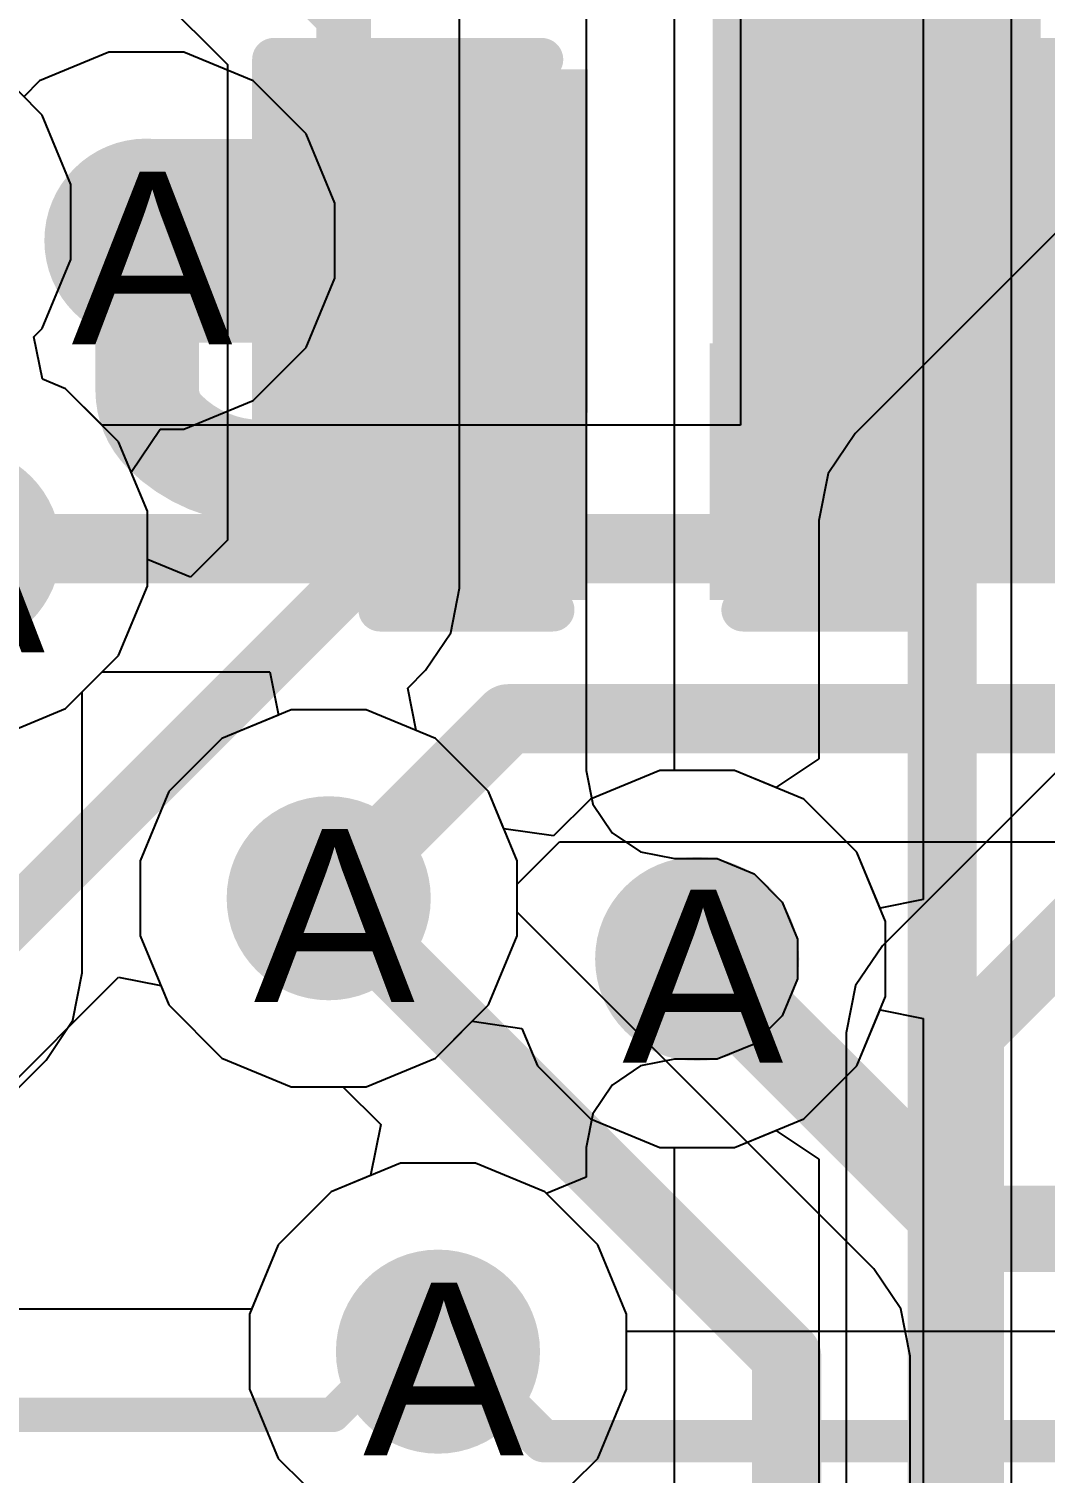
# Model space of a CAD drawing. Header units: inches. Extents: x 0 to 5271, y 0 to 5417.
# Drawn here: x 139.809 to 142.796, y 81.876 to 86.122 of the extents above; entities that cross this region are included whole.
import ezdxf

# ---------------------------------------------------------------- set-up
doc = ezdxf.new("R2010")
doc.units = ezdxf.units.IN
for name, color, linetype in [('Bottom Layer', 5, 'Continuous'), ('Bottom Overlay', 54, 'Continuous'), ('Bottom Paste', 16, 'Continuous'), ('Bottom Solder', 6, 'Continuous'), ('Drill Drawing', 1, 'Continuous'), ('L2_GND1', 16, 'Continuous'), ('L3_SIG1', 76, 'Continuous'), ('L4_PWR', 90, 'Continuous'), ('L5_GND2', 156, 'Continuous'), ('L6_SIG2', 130, 'Continuous'), ('L7_GND3', 216, 'Continuous'), ('Top Layer', 1, 'Continuous'), ('Top Overlay', 2, 'Continuous'), ('Top Paste', 8, 'Continuous'), ('Top Solder', 216, 'Continuous'), ('Via Holes', 16, 'Continuous')]:
    doc.layers.add(name, color=color, linetype=linetype)
doc.styles.add('Arial', font='', dxfattribs={"height": 0.2})
doc.styles.get('Arial').set_extended_font_data('Arial')

# ---------------------------------------------------------------- blocks, each defined once
blk = doc.blocks.new('SMD3535_341')
at = {"layer": 'Top Overlay'}
for points in [[(-2.7432, 1.0922, 0.254, 0.254, 0), (-2.6162, 0.9652, 0.254, 0.254, 0)], [(-2.7432, 0.8382, 0.254, 0.254, 0), (-2.7432, 1.0922, 0.254, 0.254, 0)], [(-2.7432, 0.8382, 0.254, 0.254, 0), (-2.6162, 0.9652, 0.254, 0.254, 0)]]:
    blk.add_lwpolyline(points, format="xyseb", dxfattribs=at)
for points in [[(-2.8067, 1.0922, 0.127, 0.127, 1), (-2.6797, 1.0922, 0.127, 0.127, 1)], [(-2.8067, 1.0922, 0.127, 0.127, 1), (-2.6797, 1.0922, 0.127, 0.127, 1)], [(-2.8067, 0.8382, 0.127, 0.127, 1), (-2.6797, 0.8382, 0.127, 0.127, 1)], [(-2.8067, 0.8382, 0.127, 0.127, 1), (-2.6797, 0.8382, 0.127, 0.127, 1)]]:
    blk.add_lwpolyline(points, format="xyseb", close=True, dxfattribs=at)
blk = doc.blocks.new('C___0402_347')
at = {"layer": 'Top Layer'}
for points in [[(-0.6985, -0.3175), (-0.6985, 0.3175), (-0.2413, 0.3175), (-0.2413, -0.3175)], [(0.2413, -0.3175), (0.2413, 0.3175), (0.6985, 0.3175), (0.6985, -0.3175)]]:
    blk.add_hatch(color=1, dxfattribs=at).paths.add_polyline_path(points)
at = {"layer": 'Top Paste'}
for points in [[(-0.6985, -0.3175), (-0.6985, 0.3175), (-0.2413, 0.3175), (-0.2413, -0.3175)], [(0.2413, -0.3175), (0.2413, 0.3175), (0.6985, 0.3175), (0.6985, -0.3175)]]:
    blk.add_hatch(color=8, dxfattribs=at).paths.add_polyline_path(points)
at = {"layer": 'Top Solder'}
for points in [[(-0.7585, -0.3775), (-0.7585, 0.3775), (-0.1813, 0.3775), (-0.1813, -0.3775)], [(0.1813, -0.3775), (0.1813, 0.3775), (0.7585, 0.3775), (0.7585, -0.3775)]]:
    blk.add_hatch(color=216, dxfattribs=at).paths.add_polyline_path(points)
at = {"layer": 'Top Overlay'}
for points in [[(-0.7874, 0.4064, 0.127, 0.127, 0), (-0.2794, 0.4064, 0.127, 0.127, 0)], [(-0.7874, -0.4064, 0.127, 0.127, 0), (-0.7874, 0.4064, 0.127, 0.127, 0)], [(0.2794, 0.4064, 0.127, 0.127, 0), (0.7874, 0.4064, 0.127, 0.127, 0)], [(0.7874, -0.4064, 0.127, 0.127, 0), (0.7874, 0.4064, 0.127, 0.127, 0)], [(-0.7874, -0.4064, 0.127, 0.127, 0), (-0.2794, -0.4064, 0.127, 0.127, 0)], [(0.2794, -0.4064, 0.127, 0.127, 0), (0.7874, -0.4064, 0.127, 0.127, 0)]]:
    blk.add_lwpolyline(points, format="xyseb", dxfattribs=at)
for points in [[(-0.8191, 0.4064, 0.0635, 0.0635, 1), (-0.7556, 0.4064, 0.0635, 0.0635, 1)], [(-0.8191, 0.4064, 0.0635, 0.0635, 1), (-0.7556, 0.4064, 0.0635, 0.0635, 1)], [(-0.3111, 0.4064, 0.0635, 0.0635, 1), (-0.2476, 0.4064, 0.0635, 0.0635, 1)], [(0.2477, 0.4064, 0.0635, 0.0635, 1), (0.3112, 0.4064, 0.0635, 0.0635, 1)], [(0.7557, 0.4064, 0.0635, 0.0635, 1), (0.8192, 0.4064, 0.0635, 0.0635, 1)], [(0.7557, 0.4064, 0.0635, 0.0635, 1), (0.8192, 0.4064, 0.0635, 0.0635, 1)], [(-0.8191, -0.4064, 0.0635, 0.0635, 1), (-0.7556, -0.4064, 0.0635, 0.0635, 1)], [(-0.8191, -0.4064, 0.0635, 0.0635, 1), (-0.7556, -0.4064, 0.0635, 0.0635, 1)], [(-0.3111, -0.4064, 0.0635, 0.0635, 1), (-0.2476, -0.4064, 0.0635, 0.0635, 1)], [(0.2477, -0.4064, 0.0635, 0.0635, 1), (0.3112, -0.4064, 0.0635, 0.0635, 1)], [(0.7557, -0.4064, 0.0635, 0.0635, 1), (0.8192, -0.4064, 0.0635, 0.0635, 1)], [(0.7557, -0.4064, 0.0635, 0.0635, 1), (0.8192, -0.4064, 0.0635, 0.0635, 1)]]:
    blk.add_lwpolyline(points, format="xyseb", close=True, dxfattribs=at)
blk = doc.blocks.new('CAP_0603_B_571')
at = {"layer": 'Bottom Layer'}
for points in [[(-1.143, -0.4445), (-1.143, 0.4445), (-0.381, 0.4445), (-0.381, -0.4445)], [(0.381, -0.4445), (0.381, 0.4445), (1.143, 0.4445), (1.143, -0.4445)]]:
    blk.add_hatch(color=5, dxfattribs=at).paths.add_polyline_path(points)
at = {"layer": 'Bottom Paste'}
for points in [[(-1.143, -0.4445), (-1.143, 0.4445), (-0.381, 0.4445), (-0.381, -0.4445)], [(0.381, -0.4445), (0.381, 0.4445), (1.143, 0.4445), (1.143, -0.4445)]]:
    blk.add_hatch(color=16, dxfattribs=at).paths.add_polyline_path(points)
at = {"layer": 'Bottom Solder'}
for points in [[(-1.203, -0.5045), (-1.203, 0.5045), (-0.321, 0.5045), (-0.321, -0.5045)], [(0.321, -0.5045), (0.321, 0.5045), (1.203, 0.5045), (1.203, -0.5045)]]:
    blk.add_hatch(color=6, dxfattribs=at).paths.add_polyline_path(points)
at = {"layer": 'Bottom Overlay'}
for points in [[(-1.2446, -0.5334, 0.127, 0.127, 0), (-1.2446, 0.5334, 0.127, 0.127, 0)], [(-1.2446, 0.5334, 0.127, 0.127, 0), (-0.4572, 0.5334, 0.127, 0.127, 0)], [(0.4572, 0.5334, 0.127, 0.127, 0), (1.2446, 0.5334, 0.127, 0.127, 0)], [(1.2446, -0.5334, 0.127, 0.127, 0), (1.2446, 0.5334, 0.127, 0.127, 0)], [(-1.2446, -0.5334, 0.127, 0.127, 0), (-0.4572, -0.5334, 0.127, 0.127, 0)], [(0.4572, -0.5334, 0.127, 0.127, 0), (1.2446, -0.5334, 0.127, 0.127, 0)]]:
    blk.add_lwpolyline(points, format="xyseb", dxfattribs=at)
for points in [[(-1.2763, 0.5334, 0.0635, 0.0635, 1), (-1.2128, 0.5334, 0.0635, 0.0635, 1)], [(-1.2763, 0.5334, 0.0635, 0.0635, 1), (-1.2128, 0.5334, 0.0635, 0.0635, 1)], [(-0.4889, 0.5334, 0.0635, 0.0635, 1), (-0.4254, 0.5334, 0.0635, 0.0635, 1)], [(0.4255, 0.5334, 0.0635, 0.0635, 1), (0.489, 0.5334, 0.0635, 0.0635, 1)], [(1.2129, 0.5334, 0.0635, 0.0635, 1), (1.2764, 0.5334, 0.0635, 0.0635, 1)], [(1.2129, 0.5334, 0.0635, 0.0635, 1), (1.2764, 0.5334, 0.0635, 0.0635, 1)], [(-1.2763, -0.5334, 0.0635, 0.0635, 1), (-1.2128, -0.5334, 0.0635, 0.0635, 1)], [(-1.2763, -0.5334, 0.0635, 0.0635, 1), (-1.2128, -0.5334, 0.0635, 0.0635, 1)], [(-0.4889, -0.5334, 0.0635, 0.0635, 1), (-0.4254, -0.5334, 0.0635, 0.0635, 1)], [(0.4255, -0.5334, 0.0635, 0.0635, 1), (0.489, -0.5334, 0.0635, 0.0635, 1)], [(1.2129, -0.5334, 0.0635, 0.0635, 1), (1.2764, -0.5334, 0.0635, 0.0635, 1)], [(1.2129, -0.5334, 0.0635, 0.0635, 1), (1.2764, -0.5334, 0.0635, 0.0635, 1)]]:
    blk.add_lwpolyline(points, format="xyseb", close=True, dxfattribs=at)

msp = doc.modelspace()

# ---------------------------------------------------------------- hatches: boundary and pattern name
at = {"layer": 'Bottom Layer'}
h = msp.add_hatch(color=5, dxfattribs=at)
edge = h.paths.add_edge_path()
edge.add_arc((140.1548, 85.4996), 0.3, 0, 360)
msp.add_hatch(color=5, dxfattribs=at).paths.add_polyline_path([(140.1548, 85.7989), (140.1548, 85.1999), (141.0117, 85.1999), (141.0117, 85.7989)])
h = msp.add_hatch(color=5, dxfattribs=at)
edge = h.paths.add_edge_path()
edge.add_arc((139.6035, 84.594), 0.3, 0, 360)
h = msp.add_hatch(color=5, dxfattribs=at)
edge = h.paths.add_edge_path()
edge.add_arc((140.6906, 83.566), 0.3, 0, 360)
h = msp.add_hatch(color=5, dxfattribs=at)
edge = h.paths.add_edge_path()
edge.add_arc((141.7736, 83.3875), 0.3, 0, 360)
h = msp.add_hatch(color=5, dxfattribs=at)
edge = h.paths.add_edge_path()
edge.add_arc((141.0117, 82.2329), 0.3, 0, 360)
at = {"layer": 'L2_GND1'}
h = msp.add_hatch(color=16, dxfattribs=at)
edge = h.paths.add_edge_path()
edge.add_arc((140.1548, 85.4996), 0.3, 0, 360)
h = msp.add_hatch(color=16, dxfattribs=at)
edge = h.paths.add_edge_path()
edge.add_arc((139.6035, 84.594), 0.3, 0, 360)
h = msp.add_hatch(color=16, dxfattribs=at)
edge = h.paths.add_edge_path()
edge.add_arc((140.6906, 83.566), 0.3, 0, 360)
h = msp.add_hatch(color=16, dxfattribs=at)
edge = h.paths.add_edge_path()
edge.add_arc((141.7736, 83.3875), 0.3, 0, 360)
h = msp.add_hatch(color=16, dxfattribs=at)
edge = h.paths.add_edge_path()
edge.add_arc((141.0117, 82.2329), 0.3, 0, 360)
at = {"layer": 'L3_SIG1'}
h = msp.add_hatch(color=76, dxfattribs=at)
edge = h.paths.add_edge_path()
edge.add_arc((140.1548, 85.4996), 0.3, 0, 360)
h = msp.add_hatch(color=76, dxfattribs=at)
edge = h.paths.add_edge_path()
edge.add_arc((139.6035, 84.594), 0.3, 0, 360)
h = msp.add_hatch(color=76, dxfattribs=at)
edge = h.paths.add_edge_path()
edge.add_arc((140.6906, 83.566), 0.3, 0, 360)
h = msp.add_hatch(color=76, dxfattribs=at)
edge = h.paths.add_edge_path()
edge.add_arc((141.7736, 83.3875), 0.3, 0, 360)
h = msp.add_hatch(color=76, dxfattribs=at)
edge = h.paths.add_edge_path()
edge.add_arc((141.0117, 82.2329), 0.3, 0, 360)
at = {"layer": 'L4_PWR'}
h = msp.add_hatch(color=90, dxfattribs=at)
edge = h.paths.add_edge_path()
edge.add_arc((140.1548, 85.4996), 0.3, 0, 360)
h = msp.add_hatch(color=90, dxfattribs=at)
edge = h.paths.add_edge_path()
edge.add_arc((139.6035, 84.594), 0.3, 0, 360)
h = msp.add_hatch(color=90, dxfattribs=at)
edge = h.paths.add_edge_path()
edge.add_arc((140.6906, 83.566), 0.3, 0, 360)
h = msp.add_hatch(color=90, dxfattribs=at)
edge = h.paths.add_edge_path()
edge.add_arc((141.7736, 83.3875), 0.3, 0, 360)
h = msp.add_hatch(color=90, dxfattribs=at)
edge = h.paths.add_edge_path()
edge.add_arc((141.0117, 82.2329), 0.3, 0, 360)
at = {"layer": 'L5_GND2'}
h = msp.add_hatch(color=156, dxfattribs=at)
edge = h.paths.add_edge_path()
edge.add_arc((140.1548, 85.4996), 0.3, 0, 360)
h = msp.add_hatch(color=156, dxfattribs=at)
edge = h.paths.add_edge_path()
edge.add_arc((139.6035, 84.594), 0.3, 0, 360)
h = msp.add_hatch(color=156, dxfattribs=at)
edge = h.paths.add_edge_path()
edge.add_arc((140.6906, 83.566), 0.3, 0, 360)
h = msp.add_hatch(color=156, dxfattribs=at)
edge = h.paths.add_edge_path()
edge.add_arc((141.7736, 83.3875), 0.3, 0, 360)
h = msp.add_hatch(color=156, dxfattribs=at)
edge = h.paths.add_edge_path()
edge.add_arc((141.0117, 82.2329), 0.3, 0, 360)
at = {"layer": 'L6_SIG2'}
h = msp.add_hatch(color=130, dxfattribs=at)
edge = h.paths.add_edge_path()
edge.add_arc((140.1548, 85.4996), 0.3, 0, 360)
h = msp.add_hatch(color=130, dxfattribs=at)
edge = h.paths.add_edge_path()
edge.add_arc((139.6035, 84.594), 0.3, 0, 360)
h = msp.add_hatch(color=130, dxfattribs=at)
edge = h.paths.add_edge_path()
edge.add_arc((140.6906, 83.566), 0.3, 0, 360)
h = msp.add_hatch(color=130, dxfattribs=at)
edge = h.paths.add_edge_path()
edge.add_arc((141.7736, 83.3875), 0.3, 0, 360)
h = msp.add_hatch(color=130, dxfattribs=at)
edge = h.paths.add_edge_path()
edge.add_arc((141.0117, 82.2329), 0.3, 0, 360)
at = {"layer": 'L7_GND3'}
h = msp.add_hatch(color=216, dxfattribs=at)
edge = h.paths.add_edge_path()
edge.add_arc((140.1548, 85.4996), 0.3, 0, 360)
h = msp.add_hatch(color=216, dxfattribs=at)
edge = h.paths.add_edge_path()
edge.add_arc((139.6035, 84.594), 0.3, 0, 360)
h = msp.add_hatch(color=216, dxfattribs=at)
edge = h.paths.add_edge_path()
edge.add_arc((140.6906, 83.566), 0.3, 0, 360)
h = msp.add_hatch(color=216, dxfattribs=at)
edge = h.paths.add_edge_path()
edge.add_arc((141.7736, 83.3875), 0.3, 0, 360)
h = msp.add_hatch(color=216, dxfattribs=at)
edge = h.paths.add_edge_path()
edge.add_arc((141.0117, 82.2329), 0.3, 0, 360)
at = {"layer": 'Top Layer'}
h = msp.add_hatch(color=1, dxfattribs=at)
edge = h.paths.add_edge_path()
edge.add_arc((140.1548, 85.4996), 0.3, 0, 360)
h = msp.add_hatch(color=1, dxfattribs=at)
edge = h.paths.add_edge_path()
edge.add_arc((139.6035, 84.594), 0.3, 0, 360)
h = msp.add_hatch(color=1, dxfattribs=at)
edge = h.paths.add_edge_path()
edge.add_arc((140.6906, 83.566), 0.3, 0, 360)
h = msp.add_hatch(color=1, dxfattribs=at)
edge = h.paths.add_edge_path()
edge.add_arc((141.7736, 83.3875), 0.3, 0, 360)
h = msp.add_hatch(color=1, dxfattribs=at)
edge = h.paths.add_edge_path()
edge.add_arc((141.0117, 82.2329), 0.3, 0, 360)
at = {"layer": 'Via Holes'}
h = msp.add_hatch(color=7, dxfattribs=at)
edge = h.paths.add_edge_path()
edge.add_arc((140.1548, 85.4996), 0.15, 0, 360)
h = msp.add_hatch(color=7, dxfattribs=at)
edge = h.paths.add_edge_path()
edge.add_arc((140.6906, 83.566), 0.15, 0, 360)
h = msp.add_hatch(color=7, dxfattribs=at)
edge = h.paths.add_edge_path()
edge.add_arc((141.7736, 83.3875), 0.15, 0, 360)
h = msp.add_hatch(color=7, dxfattribs=at)
edge = h.paths.add_edge_path()
edge.add_arc((141.0117, 82.2329), 0.15, 0, 360)

# ---------------------------------------------------------------- linework, layer by layer
at = {"layer": 'Bottom Layer'}
for p, q in [((141.9007, 86.1972), (141.9007, 84.9566)), ((139.8486, 85.8687), (139.6928, 86.0245)), ((139.933, 85.665), (139.8486, 85.8687)), ((139.933, 85.4446), (139.933, 85.665)), ((139.8486, 85.241), (139.933, 85.4446)), ((139.8241, 85.2165), (139.8486, 85.241)), ((139.8489, 85.092), (139.8241, 85.2165)), ((139.9173, 85.0637), (139.8489, 85.092)), ((140.0244, 84.9566), (139.9173, 85.0637)), ((141.9007, 84.9566), (140.0244, 84.9566)), ((139.9173, 84.1243), (140.0244, 84.2314)), ((140.0244, 84.2314), (140.5175, 84.2314)), ((140.5175, 84.2314), (140.5428, 84.1044)), ((139.7137, 84.04), (139.9173, 84.1243)), ((140.5428, 84.1044), (140.3768, 84.0357)), ((140.3768, 84.0357), (140.2209, 83.8798)), ((140.2209, 83.8798), (140.1366, 83.6762)), ((141.2446, 83.6073), (141.3688, 83.7315)), ((141.3688, 83.7315), (143.3432, 83.7315)), ((140.1366, 83.6762), (140.1366, 83.4558)), ((141.2446, 83.4558), (141.2446, 83.6073)), ((140.1366, 83.4558), (140.2209, 83.2522)), ((141.1603, 83.2522), (141.2446, 83.4558)), ((140.2209, 83.2522), (140.3768, 83.0963)), ((141.0044, 83.0963), (141.1603, 83.2522)), ((140.3768, 83.0963), (140.5804, 83.012)), ((140.8008, 83.012), (141.0044, 83.0963)), ((140.5804, 83.012), (140.8008, 83.012)), ((140.9015, 82.7869), (140.6978, 82.7026)), ((141.1218, 82.7869), (140.9015, 82.7869)), ((141.3255, 82.7026), (141.1218, 82.7869)), ((140.6978, 82.7026), (140.542, 82.5467)), ((141.4813, 82.5467), (141.3255, 82.7026)), ((140.542, 82.5467), (140.4577, 82.3431)), ((141.5657, 82.3431), (141.4813, 82.5467)), ((140.4577, 82.3431), (140.4577, 82.1227)), ((141.5657, 82.2919), (141.5657, 82.3431)), ((143.3432, 82.2919), (141.5657, 82.2919)), ((140.4577, 82.1227), (140.542, 81.9191)), ((140.542, 81.9191), (140.6171, 81.844))]:
    msp.add_line(p, q, dxfattribs=at)
for points in [[(142.5293, 85.505, 0.508, 0.508, 0), (142.5293, 86.6916, 0.508, 0.508, 0)], [(142.5293, 85.505, 0.508, 0.508, 0), (142.5357, 85.4987, 0.508, 0.508, 0)], [(139.6035, 84.594, 0.2032, 0.2032, 0), (144.2472, 84.594, 0.2032, 0.2032, 0)], [(140.6906, 83.566, 0.2032, 0.2032, 0), (141.2186, 84.094, 0.2032, 0.2032, 0)], [(141.2186, 84.094, 0.2032, 0.2032, 0), (144.2472, 84.094, 0.2032, 0.2032, 0)], [(141.7736, 83.3875, 0.254, 0.254, 0), (142.5671, 82.594, 0.254, 0.254, 0)], [(142.5671, 82.594, 0.254, 0.254, 0), (144.2472, 82.594, 0.254, 0.254, 0)], [(141.0117, 82.2329, 0.1242, 0.1242, 0), (141.059, 82.2329, 0.1242, 0.1242, 0)], [(141.059, 82.2329, 0.1242, 0.1242, 0), (141.3223, 81.9696, 0.1242, 0.1242, 0)], [(141.3223, 81.9696, 0.1242, 0.1242, 0), (143.6228, 81.9696, 0.1242, 0.1242, 0)]]:
    msp.add_lwpolyline(points, format="xyseb", dxfattribs=at)
for points in [[(142.4023, 85.505, 0.254, 0.254, 1), (142.6563, 85.505, 0.254, 0.254, 1)], [(142.4023, 85.505, 0.254, 0.254, 1), (142.6563, 85.505, 0.254, 0.254, 1)], [(142.4087, 85.4987, 0.254, 0.254, 1), (142.6627, 85.4987, 0.254, 0.254, 1)], [(141.1678, 84.094, 0.1016, 0.1016, 1), (141.2694, 84.094, 0.1016, 0.1016, 1)], [(141.1678, 84.094, 0.1016, 0.1016, 1), (141.2694, 84.094, 0.1016, 0.1016, 1)], [(140.6398, 83.566, 0.1016, 0.1016, 1), (140.7414, 83.566, 0.1016, 0.1016, 1)], [(141.7101, 83.3875, 0.127, 0.127, 1), (141.8371, 83.3875, 0.127, 0.127, 1)], [(142.5036, 82.594, 0.127, 0.127, 1), (142.6306, 82.594, 0.127, 0.127, 1)], [(142.5036, 82.594, 0.127, 0.127, 1), (142.6306, 82.594, 0.127, 0.127, 1)], [(140.9806, 82.2329, 0.0621, 0.0621, 1), (141.0427, 82.2329, 0.0621, 0.0621, 1)], [(141.028, 82.2329, 0.0621, 0.0621, 1), (141.09, 82.2329, 0.0621, 0.0621, 1)], [(141.028, 82.2329, 0.0621, 0.0621, 1), (141.09, 82.2329, 0.0621, 0.0621, 1)], [(141.2913, 81.9696, 0.0621, 0.0621, 1), (141.3534, 81.9696, 0.0621, 0.0621, 1)], [(141.2913, 81.9696, 0.0621, 0.0621, 1), (141.3534, 81.9696, 0.0621, 0.0621, 1)]]:
    msp.add_lwpolyline(points, format="xyseb", close=True, dxfattribs=at)
at = {"layer": 'L2_GND1'}
for p, q in [((145.225, 87.9202), (142.2376, 84.9328)), ((140.0446, 86.0536), (139.841, 85.9692)), ((140.265, 86.0536), (140.0446, 86.0536)), ((140.4686, 85.9692), (140.265, 86.0536)), ((139.841, 85.9692), (139.7945, 85.9228)), ((140.6245, 85.8134), (140.4686, 85.9692)), ((140.7088, 85.6098), (140.6245, 85.8134)), ((140.7088, 85.3894), (140.7088, 85.6098)), ((140.6245, 85.1857), (140.7088, 85.3894)), ((140.4686, 85.0299), (140.6245, 85.1857)), ((140.265, 84.9456), (140.4686, 85.0299)), ((140.1101, 84.8186), (140.195, 84.9456)), ((140.195, 84.9456), (140.265, 84.9456)), ((142.2376, 84.9328), (142.159, 84.8151)), ((140.1575, 84.7042), (140.1101, 84.8186)), ((142.159, 84.8151), (142.1314, 84.6764)), ((140.1575, 84.4838), (140.1575, 84.7042)), ((142.1314, 84.6764), (142.1314, 84.6764)), ((142.1314, 84.6764), (142.1314, 83.9764)), ((140.0731, 84.2802), (140.1575, 84.4838)), ((139.9173, 84.1243), (140.0731, 84.2802)), ((139.7137, 84.04), (139.9173, 84.1243)), ((140.5804, 84.12), (140.3768, 84.0357)), ((140.8008, 84.12), (140.5804, 84.12)), ((141.0044, 84.0357), (140.8008, 84.12)), ((140.3768, 84.0357), (140.2209, 83.8798)), ((141.1603, 83.8798), (141.0044, 84.0357)), ((142.1314, 83.9764), (142.0044, 83.8915)), ((141.6634, 83.9415), (141.4598, 83.8572)), ((141.8838, 83.9415), (141.6634, 83.9415)), ((142.0044, 83.8915), (141.8838, 83.9415)), ((140.2209, 83.8798), (140.1366, 83.6762)), ((141.2056, 83.7704), (141.1603, 83.8798)), ((141.4598, 83.8572), (141.3518, 83.7492)), ((141.3518, 83.7492), (141.2056, 83.7704)), ((140.1366, 83.6762), (140.1366, 83.4558)), ((140.1366, 83.4558), (140.2209, 83.2522)), ((140.2209, 83.2522), (140.3768, 83.0963)), ((141.0044, 83.0963), (141.1124, 83.2043)), ((141.1124, 83.2043), (141.2586, 83.1831)), ((141.2586, 83.1831), (141.304, 83.0737)), ((140.3768, 83.0963), (140.5804, 83.012)), ((140.8008, 83.012), (141.0044, 83.0963)), ((141.304, 83.0737), (141.4598, 82.9178)), ((140.5804, 83.012), (140.8008, 83.012)), ((141.4598, 82.9178), (141.6634, 82.8335)), ((141.8838, 82.8335), (142.0044, 82.8834)), ((142.0044, 82.8834), (142.1314, 82.7986)), ((141.6634, 82.8335), (141.8838, 82.8335)), ((140.9015, 82.7869), (140.6978, 82.7026)), ((141.1218, 82.7869), (140.9015, 82.7869)), ((141.3255, 82.7026), (141.1218, 82.7869)), ((142.1314, 82.7986), (142.1314, 59.8402)), ((140.6978, 82.7026), (140.542, 82.5467)), ((141.4813, 82.5467), (141.3255, 82.7026)), ((140.542, 82.5467), (140.4577, 82.3431)), ((141.5657, 82.3431), (141.4813, 82.5467)), ((140.4577, 82.3431), (140.4577, 82.1227)), ((141.5657, 82.1227), (141.5657, 82.3431)), ((140.4577, 82.1227), (140.542, 81.9191)), ((141.4813, 81.9191), (141.5657, 82.1227)), ((140.542, 81.9191), (140.6171, 81.844)), ((141.4062, 81.844), (141.4813, 81.9191))]:
    msp.add_line(p, q, dxfattribs=at)
for points in [[(142.494, 84.6764, 0.2032, 0.2032, 0), (146.1494, 88.3318, 0.2032, 0.2032, 0)], [(142.494, 59.69, 0.2032, 0.2032, 0), (142.494, 84.6764, 0.2032, 0.2032, 0)]]:
    msp.add_lwpolyline(points, format="xyseb", dxfattribs=at)
msp.add_lwpolyline([(142.4432, 84.6764, 0.1016, 0.1016, 1), (142.5448, 84.6764, 0.1016, 0.1016, 1)], format="xyseb", close=True, dxfattribs=at)
msp.add_lwpolyline([(142.4432, 84.6764, 0.1016, 0.1016, 1), (142.5448, 84.6764, 0.1016, 0.1016, 1)], format="xyseb", close=True, dxfattribs=at)
at = {"layer": 'L3_SIG1'}
for p, q in [((140.0231, 86.3872), (140.3933, 86.017)), ((141.0751, 84.4774), (141.0751, 86.1582)), ((139.8486, 85.8687), (139.6928, 86.0245)), ((140.3933, 86.017), (140.3933, 84.6186)), ((139.933, 85.665), (139.8486, 85.8687)), ((139.933, 85.4446), (139.933, 85.665)), ((139.8486, 85.241), (139.933, 85.4446)), ((139.8241, 85.2165), (139.8486, 85.241)), ((139.8489, 85.092), (139.8241, 85.2165)), ((139.9173, 85.0637), (139.8489, 85.092)), ((140.0731, 84.9078), (139.9173, 85.0637)), ((140.1575, 84.7042), (140.0731, 84.9078)), ((140.1575, 84.5625), (140.1575, 84.7042)), ((140.3933, 84.6186), (140.2845, 84.5098)), ((140.2845, 84.5098), (140.1575, 84.5625)), ((141.0492, 84.3469), (141.0751, 84.4774)), ((140.9753, 84.2363), (141.0492, 84.3469)), ((140.9227, 84.1838), (140.9753, 84.2363)), ((140.9475, 84.0592), (140.9227, 84.1838)), ((141.0044, 84.0357), (140.9475, 84.0592)), ((141.1603, 83.8798), (141.0044, 84.0357)), ((141.2446, 83.6762), (141.1603, 83.8798)), ((141.2446, 83.4558), (141.2446, 83.6762)), ((141.1603, 83.2522), (141.2446, 83.4558)), ((137.8819, 81.143), (140.0728, 83.3339)), ((140.0728, 83.3339), (140.1974, 83.3091)), ((140.1974, 83.3091), (140.2209, 83.2522)), ((140.2209, 83.2522), (140.3768, 83.0963)), ((141.0044, 83.0963), (141.1603, 83.2522)), ((140.3768, 83.0963), (140.5804, 83.012)), ((140.8008, 83.012), (141.0044, 83.0963)), ((140.5804, 83.012), (140.8008, 83.012)), ((140.9015, 82.7869), (140.6978, 82.7026)), ((141.1218, 82.7869), (140.9015, 82.7869)), ((141.3255, 82.7026), (141.1218, 82.7869)), ((140.6978, 82.7026), (140.542, 82.5467)), ((141.4813, 82.5467), (141.3255, 82.7026)), ((140.542, 82.5467), (140.4577, 82.3431)), ((141.5657, 82.3431), (141.4813, 82.5467)), ((140.4577, 82.3431), (140.4577, 82.1227)), ((141.5657, 82.1227), (141.5657, 82.3431)), ((140.4577, 82.1227), (140.542, 81.9191)), ((141.4813, 81.9191), (141.5657, 82.1227)), ((140.542, 81.9191), (140.6171, 81.844)), ((141.4062, 81.844), (141.4813, 81.9191))]:
    msp.add_line(p, q, dxfattribs=at)
for points in [[(140.1643, 86.7282, 0.1608, 0.1608, 0), (140.7342, 86.1582, 0.1608, 0.1608, 0)], [(140.7342, 84.4774, 0.1608, 0.1608, 0), (140.7342, 86.1582, 0.1608, 0.1608, 0)], [(137.541, 81.2842, 0.1608, 0.1608, 0), (140.7342, 84.4774, 0.1608, 0.1608, 0)]]:
    msp.add_lwpolyline(points, format="xyseb", dxfattribs=at)
for points in [[(140.694, 86.1582, 0.0804, 0.0804, 1), (140.7744, 86.1582, 0.0804, 0.0804, 1)], [(140.694, 86.1582, 0.0804, 0.0804, 1), (140.7744, 86.1582, 0.0804, 0.0804, 1)], [(140.694, 84.4774, 0.0804, 0.0804, 1), (140.7744, 84.4774, 0.0804, 0.0804, 1)], [(140.694, 84.4774, 0.0804, 0.0804, 1), (140.7744, 84.4774, 0.0804, 0.0804, 1)]]:
    msp.add_lwpolyline(points, format="xyseb", close=True, dxfattribs=at)
at = {"layer": 'L4_PWR'}
for p, q in [((142.6972, 64.8214), (142.6972, 94.3453)), ((142.4382, 94.0863), (142.4382, 83.5626)), ((140.0446, 86.0536), (139.841, 85.9692)), ((140.265, 86.0536), (140.0446, 86.0536)), ((140.4686, 85.9692), (140.265, 86.0536)), ((139.841, 85.9692), (139.7945, 85.9228)), ((140.6245, 85.8134), (140.4686, 85.9692)), ((140.7088, 85.6098), (140.6245, 85.8134)), ((140.7088, 85.3894), (140.7088, 85.6098)), ((140.6245, 85.1857), (140.7088, 85.3894)), ((140.4686, 85.0299), (140.6245, 85.1857)), ((140.265, 84.9456), (140.4686, 85.0299)), ((140.1101, 84.8186), (140.195, 84.9456)), ((140.195, 84.9456), (140.265, 84.9456)), ((140.1575, 84.7042), (140.1101, 84.8186)), ((140.1575, 84.4838), (140.1575, 84.7042)), ((140.0731, 84.2802), (140.1575, 84.4838)), ((139.9173, 84.1243), (140.0731, 84.2802)), ((139.7137, 84.04), (139.9173, 84.1243)), ((140.5804, 84.12), (140.3768, 84.0357)), ((140.8008, 84.12), (140.5804, 84.12)), ((141.0044, 84.0357), (140.8008, 84.12)), ((140.3768, 84.0357), (140.2209, 83.8798)), ((141.1603, 83.8798), (141.0044, 84.0357)), ((141.6634, 83.9415), (141.4598, 83.8572)), ((141.8838, 83.9415), (141.6634, 83.9415)), ((142.0875, 83.8572), (141.8838, 83.9415)), ((140.2209, 83.8798), (140.1366, 83.6762)), ((141.2056, 83.7704), (141.1603, 83.8798)), ((141.4598, 83.8572), (141.3518, 83.7492)), ((142.2433, 83.7013), (142.0875, 83.8572)), ((141.3518, 83.7492), (141.2056, 83.7704)), ((142.3112, 83.5373), (142.2433, 83.7013)), ((140.1366, 83.6762), (140.1366, 83.4558)), ((142.4382, 83.5626), (142.3112, 83.5373)), ((140.1366, 83.4558), (140.2209, 83.2522)), ((140.2209, 83.2522), (140.3768, 83.0963)), ((142.2433, 83.0737), (142.3112, 83.2377)), ((142.3112, 83.2377), (142.4382, 83.2124)), ((141.0044, 83.0963), (141.1124, 83.2043)), ((141.1124, 83.2043), (141.2586, 83.1831)), ((142.4382, 83.2124), (142.4382, 65.8573)), ((141.2586, 83.1831), (141.304, 83.0737)), ((140.3768, 83.0963), (140.5804, 83.012)), ((140.8008, 83.012), (141.0044, 83.0963)), ((141.304, 83.0737), (141.4598, 82.9178)), ((142.0875, 82.9178), (142.2433, 83.0737)), ((140.5804, 83.012), (140.8008, 83.012)), ((141.4598, 82.9178), (141.6634, 82.8335)), ((141.8838, 82.8335), (142.0875, 82.9178)), ((141.6634, 82.8335), (141.8838, 82.8335)), ((140.9015, 82.7869), (140.6978, 82.7026)), ((141.1218, 82.7869), (140.9015, 82.7869)), ((141.3255, 82.7026), (141.1218, 82.7869)), ((140.6978, 82.7026), (140.542, 82.5467)), ((141.4813, 82.5467), (141.3255, 82.7026)), ((140.542, 82.5467), (140.4577, 82.3431)), ((141.5657, 82.3431), (141.4813, 82.5467)), ((140.4577, 82.3431), (140.4577, 82.1227)), ((141.5657, 82.1227), (141.5657, 82.3431)), ((140.4577, 82.1227), (140.542, 81.9191)), ((141.4813, 81.9191), (141.5657, 82.1227)), ((140.542, 81.9191), (140.6171, 81.844)), ((141.4062, 81.844), (141.4813, 81.9191))]:
    msp.add_line(p, q, dxfattribs=at)
at = {"layer": 'L5_GND2'}
for p, q in [((147.3917, 88.5004), (142.3179, 83.4266)), ((139.8486, 85.8687), (139.6928, 86.0245)), ((139.933, 85.665), (139.8486, 85.8687)), ((139.933, 85.4446), (139.933, 85.665)), ((139.8486, 85.241), (139.933, 85.4446)), ((139.8241, 85.2165), (139.8486, 85.241)), ((139.8489, 85.092), (139.8241, 85.2165)), ((139.9173, 85.0637), (139.8489, 85.092)), ((140.0731, 84.9078), (139.9173, 85.0637)), ((140.1575, 84.7042), (140.0731, 84.9078)), ((140.1575, 84.4838), (140.1575, 84.7042)), ((140.0731, 84.2802), (140.1575, 84.4838)), ((139.966, 84.1731), (140.0731, 84.2802)), ((139.966, 83.3467), (139.966, 84.1731)), ((140.5804, 84.12), (140.3768, 84.0357)), ((140.8008, 84.12), (140.5804, 84.12)), ((141.0044, 84.0357), (140.8008, 84.12)), ((140.3768, 84.0357), (140.2209, 83.8798)), ((141.1603, 83.8798), (141.0044, 84.0357)), ((140.2209, 83.8798), (140.1366, 83.6762)), ((141.2446, 83.6762), (141.1603, 83.8798)), ((140.1366, 83.6762), (140.1366, 83.4558)), ((141.2446, 83.4558), (141.2446, 83.6762)), ((140.1366, 83.4558), (140.2209, 83.2522)), ((141.1603, 83.2522), (141.2446, 83.4558)), ((142.3179, 83.4266), (142.2394, 83.309)), ((139.9385, 83.2079), (139.9661, 83.3467)), ((139.9661, 83.3467), (139.966, 83.3467)), ((142.2394, 83.309), (142.2118, 83.1703)), ((140.2209, 83.2522), (140.3768, 83.0963)), ((141.0044, 83.0963), (141.1603, 83.2522)), ((139.8599, 83.0903), (139.9385, 83.2079)), ((142.2118, 83.1703), (142.2118, 83.1703)), ((142.2118, 83.1703), (142.2118, 66.1403)), ((136.8022, 80.0327), (139.8598, 83.0903)), ((139.8598, 83.0903), (139.8599, 83.0903)), ((140.3768, 83.0963), (140.5804, 83.012)), ((140.8008, 83.012), (141.0044, 83.0963)), ((140.5804, 83.012), (140.8008, 83.012)), ((140.9015, 82.7869), (140.6978, 82.7026)), ((141.1218, 82.7869), (140.9015, 82.7869)), ((141.3255, 82.7026), (141.1218, 82.7869)), ((140.6978, 82.7026), (140.542, 82.5467)), ((141.4813, 82.5467), (141.3255, 82.7026)), ((140.542, 82.5467), (140.4577, 82.3431)), ((141.5657, 82.3431), (141.4813, 82.5467)), ((140.4577, 82.3431), (140.4577, 82.1227)), ((141.5657, 82.1227), (141.5657, 82.3431)), ((140.4577, 82.1227), (140.542, 81.9191)), ((141.4813, 81.9191), (141.5657, 82.1227)), ((140.542, 81.9191), (140.6171, 81.844)), ((141.4062, 81.844), (141.4813, 81.9191))]:
    msp.add_line(p, q, dxfattribs=at)
for points in [[(142.5743, 83.1703, 0.2032, 0.2032, 0), (147.6481, 88.244, 0.2032, 0.2032, 0)], [(142.5743, 65.9902, 0.2032, 0.2032, 0), (142.5743, 83.1703, 0.2032, 0.2032, 0)]]:
    msp.add_lwpolyline(points, format="xyseb", dxfattribs=at)
msp.add_lwpolyline([(142.5235, 83.1703, 0.1016, 0.1016, 1), (142.6251, 83.1703, 0.1016, 0.1016, 1)], format="xyseb", close=True, dxfattribs=at)
msp.add_lwpolyline([(142.5235, 83.1703, 0.1016, 0.1016, 1), (142.6251, 83.1703, 0.1016, 0.1016, 1)], format="xyseb", close=True, dxfattribs=at)
at = {"layer": 'L6_SIG2'}
for p, q in [((139.8486, 85.8687), (139.6928, 86.0245)), ((139.933, 85.665), (139.8486, 85.8687)), ((139.933, 85.4446), (139.933, 85.665)), ((139.8486, 85.241), (139.933, 85.4446)), ((139.8241, 85.2165), (139.8486, 85.241)), ((139.8489, 85.092), (139.8241, 85.2165)), ((139.9173, 85.0637), (139.8489, 85.092)), ((140.0731, 84.9078), (139.9173, 85.0637)), ((140.1575, 84.7042), (140.0731, 84.9078)), ((140.1575, 84.4838), (140.1575, 84.7042)), ((140.0731, 84.2802), (140.1575, 84.4838)), ((139.9173, 84.1243), (140.0731, 84.2802)), ((139.7137, 84.04), (139.9173, 84.1243)), ((140.5804, 84.12), (140.3768, 84.0357)), ((140.8008, 84.12), (140.5804, 84.12)), ((141.0044, 84.0357), (140.8008, 84.12)), ((140.3768, 84.0357), (140.2209, 83.8798)), ((141.1603, 83.8798), (141.0044, 84.0357)), ((140.2209, 83.8798), (140.1366, 83.6762)), ((141.2446, 83.6762), (141.1603, 83.8798)), ((140.1366, 83.6762), (140.1366, 83.4558)), ((141.2446, 83.4558), (141.2446, 83.6762)), ((140.1366, 83.4558), (140.2209, 83.2522)), ((141.1603, 83.2522), (141.2446, 83.4558)), ((140.2209, 83.2522), (140.3768, 83.0963)), ((141.0044, 83.0963), (141.1603, 83.2522)), ((140.3768, 83.0963), (140.5804, 83.012)), ((140.8008, 83.012), (141.0044, 83.0963)), ((140.5804, 83.012), (140.8008, 83.012)), ((140.9015, 82.7869), (140.6978, 82.7026)), ((141.1218, 82.7869), (140.9015, 82.7869)), ((141.3255, 82.7026), (141.1218, 82.7869)), ((140.6978, 82.7026), (140.542, 82.5467)), ((141.4813, 82.5467), (141.3255, 82.7026)), ((140.542, 82.5467), (140.4577, 82.3431)), ((141.5657, 82.3431), (141.4813, 82.5467)), ((140.4577, 82.3431), (140.4577, 82.1227)), ((141.5657, 82.1227), (141.5657, 82.3431)), ((140.4577, 82.1227), (140.542, 81.9191)), ((141.4813, 81.9191), (141.5657, 82.1227)), ((140.542, 81.9191), (140.6171, 81.844)), ((141.4062, 81.844), (141.4813, 81.9191))]:
    msp.add_line(p, q, dxfattribs=at)
at = {"layer": 'L7_GND3'}
for p, q in [((139.8486, 85.8687), (139.6928, 86.0245)), ((139.933, 85.665), (139.8486, 85.8687)), ((139.933, 85.4446), (139.933, 85.665)), ((139.8486, 85.241), (139.933, 85.4446)), ((139.8241, 85.2165), (139.8486, 85.241)), ((139.8489, 85.092), (139.8241, 85.2165)), ((139.9173, 85.0637), (139.8489, 85.092)), ((140.0731, 84.9078), (139.9173, 85.0637)), ((140.1575, 84.7042), (140.0731, 84.9078)), ((140.1575, 84.4838), (140.1575, 84.7042)), ((140.0731, 84.2802), (140.1575, 84.4838)), ((139.9173, 84.1243), (140.0731, 84.2802)), ((139.7137, 84.04), (139.9173, 84.1243)), ((140.5804, 84.12), (140.3768, 84.0357)), ((140.8008, 84.12), (140.5804, 84.12)), ((141.0044, 84.0357), (140.8008, 84.12)), ((140.3768, 84.0357), (140.2209, 83.8798)), ((141.1603, 83.8798), (141.0044, 84.0357)), ((140.2209, 83.8798), (140.1366, 83.6762)), ((141.2446, 83.6762), (141.1603, 83.8798)), ((140.1366, 83.6762), (140.1366, 83.4558)), ((141.2446, 83.5248), (141.2446, 83.6762)), ((142.2932, 82.4762), (141.2446, 83.5248)), ((140.1366, 83.4558), (140.2209, 83.2522)), ((140.2209, 83.2522), (140.3768, 83.0963)), ((140.3768, 83.0963), (140.5804, 83.012)), ((140.5804, 83.012), (140.7318, 83.012)), ((140.7318, 83.012), (140.8435, 82.9004)), ((140.8435, 82.9004), (140.8137, 82.7506)), ((140.8137, 82.7506), (140.6978, 82.7026)), ((140.6978, 82.7026), (140.542, 82.5467)), ((140.542, 82.5467), (140.4638, 82.358)), ((142.3718, 82.3586), (142.2932, 82.4762)), ((142.2932, 82.4762), (142.2932, 82.4762)), ((140.4638, 82.358), (138.6358, 82.358)), ((142.3994, 82.2198), (142.3718, 82.3586)), ((142.3994, 70.9422), (142.3994, 82.2198)), ((142.3994, 82.2198), (142.3994, 82.2198))]:
    msp.add_line(p, q, dxfattribs=at)
for points in [[(140.6906, 83.566, 0.2032, 0.2032, 0), (142.0368, 82.2198, 0.2032, 0.2032, 0)], [(142.0368, 70.9422, 0.2032, 0.2032, 0), (142.0368, 82.2198, 0.2032, 0.2032, 0)], [(140.7029, 82.0472, 0.1016, 0.1016, 0), (140.8886, 82.2329, 0.1016, 0.1016, 0)], [(140.8886, 82.2329, 0.1016, 0.1016, 0), (141.0117, 82.2329, 0.1016, 0.1016, 0)], [(138.6358, 82.0472, 0.1016, 0.1016, 0), (140.7029, 82.0472, 0.1016, 0.1016, 0)]]:
    msp.add_lwpolyline(points, format="xyseb", dxfattribs=at)
for points in [[(140.6398, 83.566, 0.1016, 0.1016, 1), (140.7414, 83.566, 0.1016, 0.1016, 1)], [(141.986, 82.2198, 0.1016, 0.1016, 1), (142.0876, 82.2198, 0.1016, 0.1016, 1)], [(141.986, 82.2198, 0.1016, 0.1016, 1), (142.0876, 82.2198, 0.1016, 0.1016, 1)], [(140.8632, 82.2329, 0.0508, 0.0508, 1), (140.914, 82.2329, 0.0508, 0.0508, 1)], [(140.8632, 82.2329, 0.0508, 0.0508, 1), (140.914, 82.2329, 0.0508, 0.0508, 1)], [(140.9863, 82.2329, 0.0508, 0.0508, 1), (141.0371, 82.2329, 0.0508, 0.0508, 1)], [(140.6775, 82.0472, 0.0508, 0.0508, 1), (140.7283, 82.0472, 0.0508, 0.0508, 1)], [(140.6775, 82.0472, 0.0508, 0.0508, 1), (140.7283, 82.0472, 0.0508, 0.0508, 1)]]:
    msp.add_lwpolyline(points, format="xyseb", close=True, dxfattribs=at)
at = {"layer": 'Top Layer'}
for p, q in [((141.4476, 94.361), (141.4476, 83.9415)), ((141.7066, 83.9415), (141.7066, 94.361)), ((139.8486, 85.8687), (139.6928, 86.0245)), ((139.933, 85.665), (139.8486, 85.8687)), ((139.933, 85.4446), (139.933, 85.665)), ((139.8486, 85.241), (139.933, 85.4446)), ((139.8241, 85.2165), (139.8486, 85.241)), ((139.8489, 85.092), (139.8241, 85.2165)), ((139.9173, 85.0637), (139.8489, 85.092)), ((140.0731, 84.9078), (139.9173, 85.0637)), ((140.1575, 84.7042), (140.0731, 84.9078)), ((140.1575, 84.4838), (140.1575, 84.7042)), ((140.0731, 84.2802), (140.1575, 84.4838)), ((139.9173, 84.1243), (140.0731, 84.2802)), ((139.7137, 84.04), (139.9173, 84.1243)), ((140.5804, 84.12), (140.3768, 84.0357)), ((140.8008, 84.12), (140.5804, 84.12)), ((141.0044, 84.0357), (140.8008, 84.12)), ((140.3768, 84.0357), (140.2209, 83.8798)), ((141.1603, 83.8798), (141.0044, 84.0357)), ((141.4476, 83.9415), (141.4673, 83.8424)), ((141.8838, 83.9415), (141.7066, 83.9415)), ((142.0875, 83.8572), (141.8838, 83.9415)), ((140.2209, 83.8798), (140.1366, 83.6762)), ((141.2446, 83.6762), (141.1603, 83.8798)), ((141.4673, 83.8424), (141.5235, 83.7584)), ((142.2433, 83.7013), (142.0875, 83.8572)), ((141.5235, 83.7584), (141.6075, 83.7022)), ((141.6075, 83.7022), (141.7066, 83.6825)), ((142.3276, 83.4977), (142.2433, 83.7013)), ((140.1366, 83.6762), (140.1366, 83.4558)), ((141.2446, 83.4558), (141.2446, 83.6762)), ((141.7066, 83.6825), (141.8323, 83.6825)), ((141.8323, 83.6825), (141.9408, 83.6376)), ((141.9408, 83.6376), (142.0237, 83.5546)), ((142.0237, 83.5546), (142.0687, 83.4462)), ((142.3276, 83.2773), (142.3276, 83.4977)), ((140.1366, 83.4558), (140.2209, 83.2522)), ((141.1603, 83.2522), (141.2446, 83.4558)), ((142.0687, 83.4462), (142.0687, 83.3288)), ((142.0687, 83.3288), (142.0237, 83.2204)), ((142.2433, 83.0737), (142.3276, 83.2773)), ((140.2209, 83.2522), (140.3768, 83.0963)), ((141.0044, 83.0963), (141.1603, 83.2522)), ((142.0237, 83.2204), (141.9408, 83.1374)), ((141.9408, 83.1374), (141.8323, 83.0925)), ((140.3768, 83.0963), (140.5804, 83.012)), ((140.8008, 83.012), (141.0044, 83.0963)), ((141.6075, 83.0728), (141.5235, 83.0166)), ((141.7066, 83.0925), (141.6075, 83.0728)), ((141.8323, 83.0925), (141.7066, 83.0925)), ((142.0875, 82.9178), (142.2433, 83.0737)), ((140.5804, 83.012), (140.8008, 83.012)), ((141.5235, 83.0166), (141.4673, 82.9326)), ((141.4673, 82.9326), (141.4476, 82.8335)), ((141.8838, 82.8335), (142.0875, 82.9178)), ((141.4476, 82.8335), (141.4476, 82.7463)), ((141.7066, 76.3642), (141.7066, 82.8335)), ((141.7066, 82.8335), (141.8838, 82.8335)), ((140.9015, 82.7869), (140.6978, 82.7026)), ((141.1218, 82.7869), (140.9015, 82.7869)), ((141.3255, 82.7026), (141.1218, 82.7869)), ((141.4476, 82.7463), (141.3303, 82.6977)), ((140.6978, 82.7026), (140.542, 82.5467)), ((141.3303, 82.6977), (141.3255, 82.7026)), ((140.542, 82.5467), (140.4577, 82.3431)), ((140.4577, 82.3431), (140.4577, 82.1227)), ((140.4577, 82.1227), (140.542, 81.9191)), ((140.542, 81.9191), (140.6171, 81.844))]:
    msp.add_line(p, q, dxfattribs=at)
for points in [[(142.0988, 84.8202, 0.5588, 0.5588, 0), (142.0988, 89.2186, 0.5588, 0.5588, 0)], [(140.1548, 85.4996, 0.508, 0.508, 0), (140.1724, 85.482, 0.508, 0.508, 0)], [(140.1572, 85.0602, 0.3048, 0.3048, 0), (140.1572, 85.4964, 0.3048, 0.3048, 0)], [(140.1318, 85.5218, 0.254, 0.254, 0), (140.1572, 85.5218, 0.254, 0.254, 0)], [(140.208, 84.9376, 0.3048, 0.3048, -0.198905), (140.1572, 85.0602, 0.3048, 0.3048, 0)], [(140.208, 84.9376, 0.3048, 0.3048, -0.198904), (140.1572, 85.0602, 0.3048, 0.3048, 0)], [(140.208, 84.9376, 0.3048, 0.3048, -0.198904), (140.1572, 85.0602, 0.3048, 0.3048, 0)], [(140.208, 84.9376, 0.3048, 0.3048, -0.198904), (140.1572, 85.0602, 0.3048, 0.3048, 0)], [(142.2258, 84.8202, 0.5588, 0.5588, 0), (143.9183, 84.8202, 0.5588, 0.5588, 0)], [(140.4914, 84.8202, 0.3048, 0.3048, -0.198909), (140.208, 84.9376, 0.3048, 0.3048, 0)], [(140.4914, 84.8202, 0.3048, 0.3048, -0.198909), (140.208, 84.9376, 0.3048, 0.3048, 0)], [(140.4914, 84.8202, 0.3048, 0.3048, -0.198909), (140.208, 84.9376, 0.3048, 0.3048, 0)], [(140.4914, 84.8202, 0.3048, 0.3048, -0.198909), (140.208, 84.9376, 0.3048, 0.3048, 0)], [(141.0574, 84.9218, 0.254, 0.254, 0), (141.159, 84.8202, 0.254, 0.254, 0)], [(140.4914, 84.8202, 0.3048, 0.3048, 0), (141.159, 84.8202, 0.3048, 0.3048, 0)]]:
    msp.add_lwpolyline(points, format="xyseb", dxfattribs=at)
for points in [[(140.0278, 85.4996, 0.254, 0.254, 1), (140.2818, 85.4996, 0.254, 0.254, 1)], [(140.0454, 85.482, 0.254, 0.254, 1), (140.2994, 85.482, 0.254, 0.254, 1)], [(140.081, 85.4964, 0.1524, 0.1524, 1), (140.2334, 85.4964, 0.1524, 0.1524, 1)], [(140.0683, 85.5218, 0.127, 0.127, 1), (140.1953, 85.5218, 0.127, 0.127, 1)], [(140.0937, 85.5218, 0.127, 0.127, 1), (140.2207, 85.5218, 0.127, 0.127, 1)], [(140.081, 85.0602, 0.1524, 0.1524, 1), (140.2334, 85.0602, 0.1524, 0.1524, 1)], [(140.081, 85.0602, 0.1524, 0.1524, 1), (140.2334, 85.0602, 0.1524, 0.1524, 1)], [(140.081, 85.0602, 0.1524, 0.1524, 1), (140.2334, 85.0602, 0.1524, 0.1524, 1)], [(140.081, 85.0602, 0.1524, 0.1524, 1), (140.2334, 85.0602, 0.1524, 0.1524, 1)], [(140.081, 85.0602, 0.1524, 0.1524, 1), (140.2334, 85.0602, 0.1524, 0.1524, 1)], [(141.9591, 84.8202, 0.2794, 0.2794, 1), (142.2385, 84.8202, 0.2794, 0.2794, 1)], [(142.0861, 84.8202, 0.2794, 0.2794, 1), (142.3655, 84.8202, 0.2794, 0.2794, 1)], [(140.1318, 84.9376, 0.1524, 0.1524, 1), (140.2842, 84.9376, 0.1524, 0.1524, 1)], [(140.1318, 84.9376, 0.1524, 0.1524, 1), (140.2842, 84.9376, 0.1524, 0.1524, 1)], [(140.1318, 84.9376, 0.1524, 0.1524, 1), (140.2842, 84.9376, 0.1524, 0.1524, 1)], [(140.1318, 84.9376, 0.1524, 0.1524, 1), (140.2842, 84.9376, 0.1524, 0.1524, 1)], [(140.1318, 84.9376, 0.1524, 0.1524, 1), (140.2842, 84.9376, 0.1524, 0.1524, 1)], [(140.1318, 84.9376, 0.1524, 0.1524, 1), (140.2842, 84.9376, 0.1524, 0.1524, 1)], [(140.1318, 84.9376, 0.1524, 0.1524, 1), (140.2842, 84.9376, 0.1524, 0.1524, 1)], [(140.1318, 84.9376, 0.1524, 0.1524, 1), (140.2842, 84.9376, 0.1524, 0.1524, 1)], [(140.9939, 84.9218, 0.127, 0.127, 1), (141.1209, 84.9218, 0.127, 0.127, 1)], [(140.4152, 84.8202, 0.1524, 0.1524, 1), (140.5676, 84.8202, 0.1524, 0.1524, 1)], [(140.4152, 84.8202, 0.1524, 0.1524, 1), (140.5676, 84.8202, 0.1524, 0.1524, 1)], [(140.4152, 84.8202, 0.1524, 0.1524, 1), (140.5676, 84.8202, 0.1524, 0.1524, 1)], [(140.4152, 84.8202, 0.1524, 0.1524, 1), (140.5676, 84.8202, 0.1524, 0.1524, 1)], [(140.4152, 84.8202, 0.1524, 0.1524, 1), (140.5676, 84.8202, 0.1524, 0.1524, 1)], [(141.0828, 84.8202, 0.1524, 0.1524, 1), (141.2352, 84.8202, 0.1524, 0.1524, 1)], [(141.0955, 84.8202, 0.127, 0.127, 1), (141.2225, 84.8202, 0.127, 0.127, 1)]]:
    msp.add_lwpolyline(points, format="xyseb", close=True, dxfattribs=at)

# ---------------------------------------------------------------- block references
for name, p in [('CAP_0603_B_571', (141.7736, 85.4987)), ('SMD3535_341', (145.5582, 83.9141)), ('C___0402_347', (141.6288, 84.8202))]:
    msp.add_blockref(name, p)

# ---------------------------------------------------------------- texts
at = {"layer": 'Drill Drawing', "style": 'Arial'}
for p in [(139.9347, 85.1948), (139.3834, 84.2893), (140.4705, 83.2613), (141.5536, 83.0828), (140.7916, 81.9282)]:
    msp.add_text('A', height=0.508, dxfattribs=at).set_placement(p)

doc.saveas('drawing.dxf')
